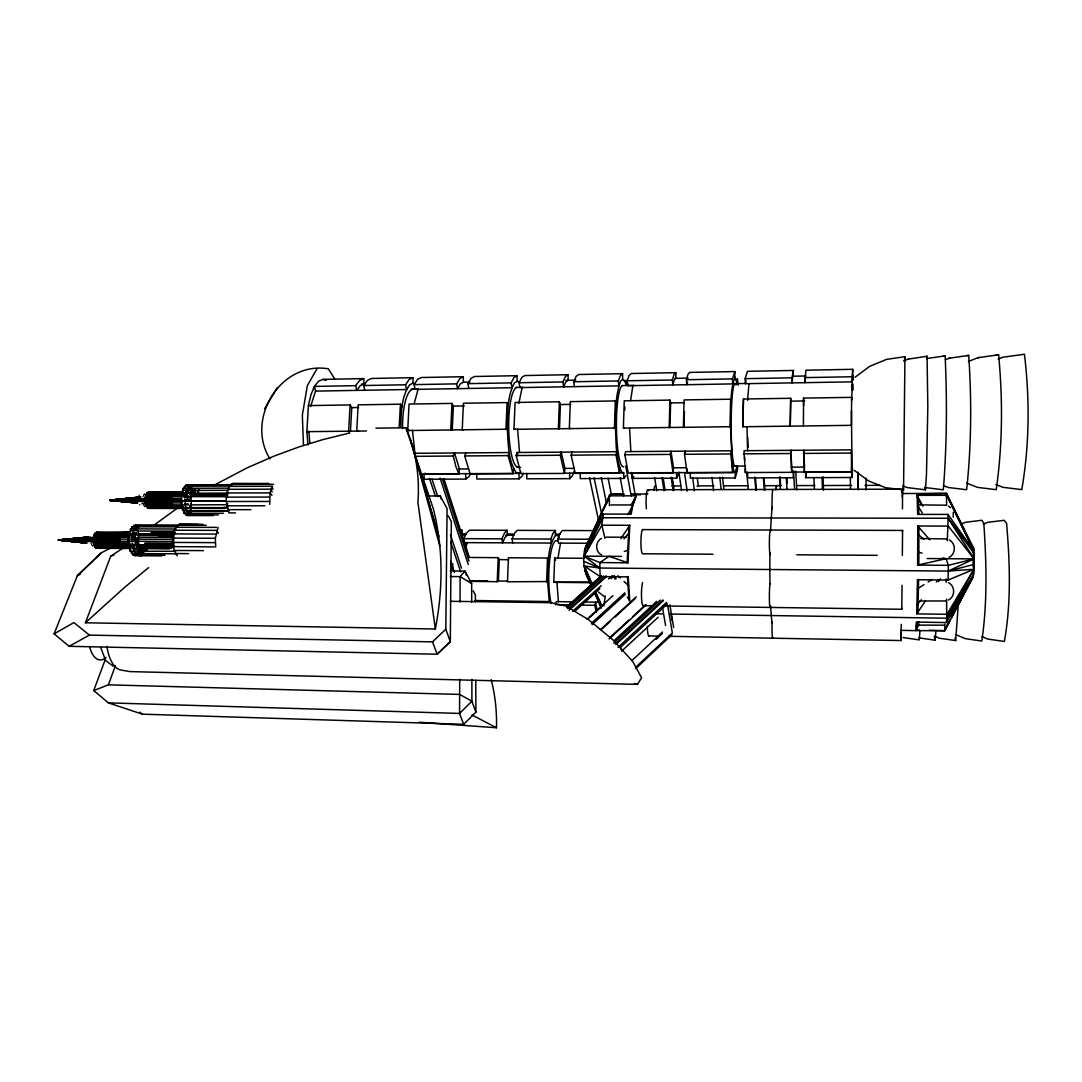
<?xml version="1.0" encoding="UTF-8"?>
<svg xmlns="http://www.w3.org/2000/svg" width="1082" height="1082" viewBox="0 0 1082 1082"><rect width="100%" height="100%" fill="white"/><g stroke="black" fill="none" stroke-linecap="round" stroke-linejoin="round"><path stroke-width="1.5" d="M793.282 472.063L793.282 477.73L747.635 477.919L747.635 472.293M793.458 370.45L792.065 382.879L791.902 377.834L793.458 370.45L747.432 371.315L745.133 378.673L745.403 383.691L852.17 381.851L852.724 369.314L805.941 370.206L804.724 382.663L805.319 377.699M852.616 468.641L852.048 477.5L805.657 477.689L805.684 472.009M900.914 632.294L900.995 640.544L668.852 636.297M901.982 492.337L901.982 489.646M624.206 494.028L610.694 494.055L609.247 495.84L585.254 548.412L602.728 517.737L948.13 518.264L973.827 550.711L946.777 495.299L917.103 495.353L917.685 514.383L947.994 514.41L948.13 518.264L974.125 558.894L948.319 565.331L917.644 565.088L917.766 526.014L948.251 526.095L974.125 558.894L948.265 571.066L599.861 568.036L584.199 565.994L591.881 584.199M918.848 564.818L918.889 527.313M459.701 679.28L459.566 713.43L463.678 724.318L142.324 714.161L108.389 702.867L93.742 690.546L105.454 658.979M460.026 601.876L460.134 576.638L464.99 571.053L471.657 583.55L471.698 602.052M852.048 477.5L852.332 469.372M901.265 624.287L900.995 640.544M546.586 582.211L547.492 558.028L508.459 557.744L507.472 581.791L547.641 581.548C548.574 566.292 546.478 548.493 555.526 535.36L555.445 530.478L517.25 530.356L514.559 533.115L512.07 538.877L512.733 542.866M591.759 582.711L553.781 582.292L554.674 558.082L584.334 558.298M687.503 382.244L686.813 384.705L686.434 379.728L687.976 374.277L689.64 372.411L734.921 371.559L734.935 377.266C729.2 392.712 731.567 410.389 730.553 426.7L623.381 428.107L624.246 400.813L669.934 400.11L670.624 402.91L669.961 427.376L669.19 427.593L669.934 400.11M609.45 505.754L609.247 495.84L636.473 495.799L632.659 505.74L631.212 514.099L603.445 514.072L602.728 517.737L584.064 556.162L599.915 562.572L627.966 562.802L629.792 525.27L601.89 525.203L584.064 556.162L599.861 568.036L600.185 576.584L628.209 576.868L629.778 601.092L627.249 596.966M729.985 426.903L730.607 399.204L684.122 399.907L683.405 427.431L684.122 427.214L684.379 411.606M803.399 425.875L803.547 398.095L851.615 397.365L851.412 425.334L742.861 426.768L743.442 399.001L790.712 398.284L790.239 426.227L790.712 398.284M851.412 410.998L852.075 471.779L791.51 472.077M91.659 544.801L91.591 544.53M92.687 545.991L92.646 545.734M94.513 541.812L94.648 541.527M129.123 543.475L128.677 544.638M130.124 530.018L130.57 528.855L175.798 529.003L175.419 529.625M131.125 552.618L131.558 551.455L132.112 552.375M134.452 554.471L134.858 555.675L161.637 555.878M134.641 554.539L134.885 555.255L135.236 554.552M134.952 526.312L135.399 525.149L206.229 525.297M135.426 554.511L134.993 555.675M136.616 553.97L137.089 554.566M139.132 495.583L139.159 495.258M146.787 501.48L146.557 501.534M177.205 555.769C171.226 546.992 170.239 531.046 179.396 524.243L202.956 524.31M182.412 491.81L181.749 492.526L182.547 492.865M182.425 509.811C183.129 507.363 183.237 510.947 182.628 509.933M182.777 489.145L183.291 490.417L227.585 490.295M185.671 486.17L186.09 485.034L232.075 484.979M186.591 486.291L186.51 485.493M187.551 514.437L186.997 514.559M187.727 514.396L187.321 515.546L186.807 514.586M191.284 514.437L190.743 514.559M173.323 546.64L215.724 546.897L215.332 538.281L218.131 527.394M235.511 512.882L228.897 512.882C225.651 503.887 223.92 489.916 232.481 483.559L268.647 483.438M269.743 504.347L270.013 492.878L272.123 486.264L229.181 486.4M399.136 427.593L400.448 404.195L358.156 404.83L356.722 431.096L358.534 430.893M400.813 427.376C401.179 412.999 401.084 397.013 409.686 384.8L413.121 383.123L415.434 384.083M520.74 471.86L518.968 473.402L516.222 472.604C507.769 460.039 508.459 443.742 507.255 429.216L407.725 430.528L409.05 404.059L451.978 403.41L453.358 406.115L452.262 429.825L450.748 430.041L451.978 403.41M109.918 548.385L101.316 552.807L77.322 575.773L54.1 633.849L69.167 646.306L437.196 654.231L450.315 641.64L445.798 629.197L447.096 508.648L440.225 495.962L428.54 495.975M451.005 572.067L451.451 564.02M468.709 581.372L497.206 581.683L498.207 557.676L468.087 557.446M574.407 386.639L573.785 381.757L576.151 376.374L578.708 374.521L622.583 373.682L622.65 379.309L620.676 381.013C615.063 395.917 615.807 412.31 615.388 427.999L513.977 429.338L515.073 402.463L559.367 401.787L560.408 404.533L559.516 428.621L558.366 428.837L559.367 401.787M627.168 562.518L628.967 526.501M917.468 579.736L948.089 580.047L948.265 571.066L973.962 569.281L946.939 614.306L916.711 613.873L917.468 579.736L918.591 579.384L917.928 612.06M946.398 496.733L946.452 493.433L902.659 493.514M944.857 624.071L944.775 630.711L915.751 630.63L919.348 624.206M902.293 497.003L902.483 489.24M902.456 508.838L902.564 489.903M946.628 505.375L946.452 493.433L916.819 493.784M973.259 567.414L973.57 547.979L946.452 493.433L973.827 550.711L947.994 514.41M791.131 467.154L804.575 467.072L803.669 450.234L804.359 472.266L851.548 472.036L851.642 466.815M803.696 405.48L803.547 398.095M804.359 472.266L804.481 468.371M904.336 361.388L904.931 356.708L903.551 489.889L885.441 487.644L868.697 481.003L854.455 470.481M791.754 472.32L790.928 450.328L791.754 472.32L745.336 472.55L744.01 450.707L851.385 449.855L851.548 472.036M745.336 472.55L745.525 468.695M958.314 604.229L955.677 640.571L939.379 638.204L934.862 636.311M685.433 454.359L685.095 451.167L684.5 454.318L687.07 472.834L732.73 472.604L730.553 426.7M900.684 630.373L915.751 630.63L916.373 622.082L946.371 622.556L973.435 575.665L944.775 630.711L929.411 630.279M917.455 621.758L916.711 628.074M851.615 397.365L851.696 400.245L852.724 369.314M624.706 410.308L624.896 406.94M570.444 428.499L569.335 428.715L570.309 401.625L615.306 400.949L614.427 428.202L615.388 427.999C616.321 442.7 615.455 458.43 621.758 472.077L623.746 472.888L623.814 478.42L580.29 478.609L580.209 473.105M902.483 531.303L902.577 530.437L902.347 555.499M591.57 585.781C584.375 573.96 580.993 559.083 586.146 545.828L610.694 494.055L623.394 494.312M687.07 472.834L687.3 469.006M747.594 400.313L748.96 383.623M673.126 472.902L673.464 467.803L671.016 451.275L670.38 454.413L673.126 472.902L628.223 473.118L624.869 454.751L625.639 451.64L731.256 450.802L730.783 453.967L732.73 472.604M663.05 605.934L901.793 609.274L902.05 585.294M902.631 485.764L907.23 487.59L925.462 489.835L926.49 474.119L927.815 406.629L927.071 356.248L908.082 359.143M947.305 540.77L948.13 518.264L974.084 553.457L974.165 564.358L973.11 577.125L951.687 617.173L973.435 575.665L946.736 618.201L946.371 622.556M195.315 492.432L195.504 489.578M182.912 506.484L146.395 506.498L174.662 506.971L174.581 508.026L147.72 507.837L148.288 506.971M187.862 498.247L184.711 496.936L184.779 495.854L188.119 495.84L188.038 496.922L191.176 498.247L191.257 497.165L189.161 496.286M171.7 497.706L172.092 498.964L171.7 497.706L145.231 497.747L145.299 496.706L185.211 496.76M138.51 538.728L135.155 537.605L135.236 536.523L131.963 536.51L131.882 537.592L135.25 538.714L138.51 538.728L138.591 537.659M140.525 552.307L140.836 548.033L140.822 555.323L137.062 555.134M919.957 630.387L919.267 639.908L903.145 637.555M119.331 538.079L119.764 539.296L119.331 538.079L93.268 537.957L93.35 536.915L130.07 537.078M122.496 547.1L122.415 548.141L122.496 547.1L94.905 546.937M147.49 494.474L147.382 492.743M463.691 429.703L462.217 429.919L463.421 403.234L507.052 402.585L505.93 429.419L507.255 429.216C507.688 413.73 506.903 396.972 514.41 382.92L517.128 381.229L517.007 375.697L474.443 376.495L471.062 378.335L467.951 383.65L468.79 388.465M572.067 452.06L571.161 455.157L575.218 473.375L619.445 473.159L619.851 468.1M623.543 380.621L626.857 380.566L626.478 385.381L624.625 380.823L622.65 379.309M452.357 569.7L452.844 563.749M669.92 614.021L946.736 618.201L973.759 574.19L973.57 547.979L973.245 549.534M564.452 473.416L564.926 468.411L561.193 452.141L560.26 455.238L564.452 473.416L520.915 473.632L516.155 455.563L517.21 452.492L616.754 451.708L615.969 454.819L619.445 473.159M918.861 637.839L935.064 640.192L935.998 630.657M350.081 404.952L348.634 431.191L350.473 430.974L351.758 407.603L350.081 404.952L308.411 405.588L306.869 431.664L307.991 444.959M806.645 471.914L805.657 477.689M630.617 400.611L632.862 385.625M465.896 452.898L464.705 455.941L470.115 473.875L513.017 473.673L513.558 468.695M227.775 491.607L227.761 492.418M458.863 473.93L459.471 468.993L454.535 452.993L453.304 456.036L455.806 466.369L458.863 473.93L421.696 474.105M557.879 558.515L560.517 543.11M183.71 489.551L183.291 490.417M181.654 506.484L181.654 506.647M184.724 498.978L185.265 499.37M184.63 512.354C183.372 515.505 182.844 507.309 187.389 511.11M185.455 506.322L185.969 506.863M187.673 511.908L188.2 512.286M189.35 514.396L188.944 515.262L188.633 514.437M173.634 535.928L173.634 536.753M181.911 492.053L182.141 491.106L182.628 491.81M181.492 499.37L181.249 498.626M182.966 489.226L183.196 488.28L229.127 488.144M181.681 499.451L181.14 500.317L181.397 498.288M129.056 536.266L129.056 536.104M129.799 532.871L129.313 532.249M129.989 532.939L129.299 533.737L129.705 531.803M132.559 527.948L131.855 528.733L131.882 526.785L177.164 526.853M130.76 550.292L130.056 551.103L130.381 549.548M133.505 532.885L132.978 532.385M135.723 526.461L135.412 525.568L135.169 526.42M139.781 504.753L139.767 504.564M134.263 550.251L133.735 549.764M603.864 605.961L605.284 595.979M953.228 517.182L953.296 512.232M94.986 535.806L94.973 534.008M518.833 403.491L522.133 387.545M335.068 379.471L328.346 368.8C280.265 360.82 245.141 419.41 269.973 458.957M630.617 513.869L631.78 507.363L635.459 497.788L631.645 505.253M737.099 465.95L735.219 472.347L735.233 477.974L690.33 478.149L690.289 472.563M414.244 403.424L418.085 389.331M187.2 495.258L185.455 492.161L188.782 492.161L191.69 495.313M190.527 495.245L188.782 492.161M172.079 495.813L172.322 497.247L172.079 495.813L145.624 495.867L145.867 497.274M745.403 383.691L746.053 380.404M138.875 552.361L139.7 548.385M139.402 552.456L140.43 547.492M139.051 535.793L135.953 532.831L132.667 532.817L132.464 533.805L134.547 535.779M137.82 535.793L135.75 533.818L135.953 532.831M129.894 547.627L121.468 547.573L121.671 546.599M93.945 537.456L93.688 536.063L119.737 536.172L119.534 537.145L129.664 537.186M675.831 372.681L674.045 374.534L672.395 379.985L672.815 384.935L674.289 380.053L675.871 378.348L675.831 372.681L631.293 373.52L629.156 375.373L627.168 380.796L627.682 385.719L732.717 383.907L732.433 378.903L734.921 371.559M308.411 405.588L310.94 394.727L314.416 386.409L318.568 381.189L323.085 379.376L363.782 378.605L363.958 384.015L360.198 385.679L356.749 390.399L355.694 385.665L359.576 380.431L363.782 378.605M310.575 406.602L315.552 391.102L314.416 386.409L355.694 385.665M596.128 612.398L594.897 605.284L595.641 602.16L596.966 609.788M228.491 509.04L228.884 510.799L182.939 510.785M228.829 488.523L228.816 489.835M679.131 472.536L676.629 478.217L632.456 478.393L632.388 472.848L735.219 472.347L734.069 471.522L732.974 467.478M182.371 507.052C181.411 509.203 181.1 504.239 182.317 505.984M555.485 604.73L556.324 601.633L574.339 601.876M181.925 496.016C180.978 498.18 180.653 493.162 181.871 494.947M466.004 547.1L467.248 542.637M133.668 554.444L133.018 554.998L132.829 553.375M132.099 543.205L132.572 544.003M348.864 433.165L349.689 432.989L322.463 439.711L298.524 447.082L273.665 456.252L247.196 467.816L213.654 485.466M513.017 473.673L508.161 455.63L509.23 452.56L413.513 453.304M190.364 509.433L191.365 506.647M186.55 510.826L190.243 511.529L191.73 507.35M197.871 491.701L198.845 488.956M198.236 492.405L199.21 489.659M189.85 489.037L192.014 494.609L189.85 489.037L186.523 489.037L187.457 492.242M182.885 506.268L145.827 504.902M93.742 690.546L108.403 684.838L115.355 665.795M133.843 551.265L137.522 551.969L139.105 547.722M139.713 534.238L139.402 535.076L137.089 529.666L133.816 529.653L133.492 530.491L136.765 530.505M588.784 543.259L558.461 543.11L557.879 539.093L560.084 533.291L562.464 530.505L594.424 530.613M568.036 374.724L565.399 376.577L562.951 381.946L563.587 386.829L565.764 382L568.131 380.309L568.036 374.724L524.838 375.549L521.862 377.388L519.103 382.744L519.833 387.586L618.85 385.868L618.322 380.959L620.378 375.549L622.583 373.682M375.914 428.147L405.899 427.796L433.26 508.635A457.97 314.646 -32.2 0 1 435.343 629.007L85.41 622.772L110.743 556.162L123.321 547.925M146.3 495.772L146.543 493.46L186.375 493.378M148.437 493.378L148.87 492.242M94.323 534.454L120.373 534.562L120.44 536.05L94.404 535.942L94.323 534.454L94.661 533.629L135.75 533.818M507.228 530.315L504.469 533.088L501.913 538.836L502.589 542.812L504.861 537.659L507.336 535.171L507.228 530.315L469.574 530.194L466.545 532.939L463.759 538.66L464.516 542.623L551.36 543.069L550.765 539.052L553.01 533.264L555.445 530.478M574.001 471.576L572.27 475.999L569.714 478.65L526.853 478.826L526.745 473.361M95.676 546.451L94.513 546.572L95.351 544.449M96.663 533.453L98.07 532.385M94.472 535.806L95.175 533.899M227.734 503.698L227.031 503.617M605.974 504.712L610.694 494.055L603.621 509.149M523.363 473.294L522.038 476.215L519.076 478.853L476.851 479.028L476.716 473.605M735.233 477.974L737.626 469.25L737.451 466.153M186.875 510.122L186.496 509.189M186.023 514.477L185.225 514.166L185.604 512.746M173.661 542.975L173.647 544.679M602.214 512.178L585.254 548.412L603.445 514.072M181.722 503.712L181.533 502.535M187.402 485.182L231.751 484.668M184.495 486.67L184.481 487.847M135.142 552.023L135.047 552.767M133.1 553.443L133.167 554.66L133.397 553.538M139.023 525.622L138.861 526.434M128.853 540.527C127.446 542.068 128.028 537.159 128.92 539.472M631.171 505.524L635.134 497.652M950.104 620.148L944.559 630.522L949.022 621.65M951.254 617.213L958.706 602.431M94.77 543.759L94.797 543.272M470.629 473.551L469.128 476.459L465.76 479.069L424.185 479.245L424.036 473.862L518.968 473.402L519.076 478.853M94.689 536.429L94.689 537.132M463.272 376.712L459.809 378.551L456.631 383.853L457.483 388.654L460.323 383.894L463.407 382.203L463.272 376.712L421.371 377.51L417.584 379.336L414.108 384.624L415.042 389.385L511.908 387.721L511.15 382.879L513.964 377.537L517.007 375.697M944.559 630.522L950.023 620.148M627.803 514.721L632.659 505.74M584.361 550.995L602.728 517.737L601.89 525.203L604.919 538.309M316.958 368.8L307.329 385.638L302.338 415.19L303.474 445.568M277.29 387.586L264.63 408.78M916.17 626.478L919.024 621.731M189.648 506.2L191.365 503.414L189.08 508.499L149.181 508.391L150.1 507.877M190.851 487.292L191.23 486.684L187.524 487.306L190.851 487.292L192.244 491.81M106.915 646.414A36.193 17.204 -88 0 0 121.17 670.096L130.002 671.597L637.46 684.379L641.599 677.738L632.659 661.4L612.994 639.935L588.31 619.54L565.724 605.988L551.293 602.688L450.261 601.294M174.121 507.837L174.662 506.971M171.984 503.86L172.268 504.739L171.984 503.86L145.529 503.874L145.231 502.995L147.49 501.439M136.657 547.073L138.712 543.854L135.453 543.84M136.278 549.02L135.98 548.141L132.694 548.128L133.005 548.993L136.278 549.02L138.712 543.854M133.384 547.059L134.763 544.909M135.128 545.112L93.579 544.016L93.268 543.164L130.002 543.367M148.721 506.917L147.869 507.512M620.825 538.701L629.792 525.27M315.552 391.102L406.534 389.534L405.588 384.773L409.118 379.498L412.972 377.672L413.121 383.123M96.947 546.897L95.419 547.668L128.717 547.871M916.711 613.873L925.408 601.01M938.486 581.643L940.353 578.884M95.919 547.654L96.433 546.897M95.216 533.358L95.581 532.615L128.893 532.75M364.729 390.264L363.687 385.53L367.515 380.282L371.667 378.457L412.972 377.672M632.456 478.393L633.836 476.607M227.775 505.578L227.747 507.566M175.771 551.293L130.313 551.184M623.814 478.42L625.951 475.755M173.62 539.079L173.715 541.135M185.549 513.206L185.549 514.383M916.981 604.919L921.337 599.766M936.322 582.008L938.459 579.465M185.428 496.07L185.441 495.056M181.654 496.083L181.6 494.974M623.949 538.904L628.994 532.993M128.731 544.178C128.961 541.23 127.527 545.49 128.907 543.353M148.532 506.931L147.247 507.647L188.795 507.593L189.08 508.499M146.597 503.008L146.638 503.685M146.611 496.259L146.597 496.963M463.678 724.318L475.891 712.199L475.769 680.389M101.316 552.807L77.322 575.773L80.176 574.299M69.167 646.306L89.4 635.107L432.516 641.869L445.798 629.197M85.41 622.772L124.579 587.377L148.572 567.644M635.513 667.445L672.341 632.902L667.662 605.406M635.77 668.595L672.057 634.539M631.807 660.696L662.468 632.037M656.192 639.273L662.238 633.619M621.568 651.229L658.154 617.24M615.171 644.182L662.982 599.969M616.591 643.939L663.32 600.713M618.011 647.401L666.634 602.349M667.391 603.797L620.743 647.05L621.433 650.201M609.139 638.948L646.157 604.838M614.143 640.625L656.639 601.376M613.71 643.127L660.277 600.104M609.572 637.907L629.291 619.729M632.997 616.334L645.318 604.973M600.469 629.643L636.338 596.804M601.606 629.345L610.248 621.433M615.198 616.902L634.958 598.806M591.502 623.205L624.841 592.828M592.111 624.557L625.423 594.194M587.147 619.134L612.953 595.682M589.163 617.89L602.593 605.677M570.092 608.368L606.055 576.003M569.051 610.248L606.488 576.53M572.662 611.249L601.2 585.741M608.463 578.951L612.317 575.705M574.921 611.235L599.82 588.757M611.032 578.64L613.521 576.395M566.657 606.934L601.186 575.881M566.792 607.043L601.335 575.989M567.455 608.49L603.404 576.138M459.972 531.992L462.014 530.166L462.136 534.981L464.908 535.265M192.988 515.005L196.721 514.64L189.553 514.91M138.604 542.839L138.415 541.839L135.25 544.462L131.977 544.449L132.153 545.45L135.439 545.477L137.549 543.719M171.646 501.886L171.822 502.887L171.646 501.886L145.177 501.899L145.002 500.898L226.476 500.817L145.624 500.79L145.015 498.748L181.6 498.707L171.632 498.761M119.291 542.217L119.466 543.205L119.291 542.217L93.214 542.082L93.025 541.095L173.282 541.473M154.212 525.027L176.88 508.472M94.377 542.501L93.133 541.216L93.864 542.501L95.121 541.527M145.11 501.034L145.786 502.359L146.963 501.439M147.382 506.768L147.936 506.335L147.03 506.43M601.349 538.417C595.086 541.852 595.073 551.793 601.578 554.971M97.042 532.358L96.163 532.642L129.218 532.317M146.99 501.845L145.353 503.062L147.517 501.845M855.064 377.253L869.576 366.406L886.591 359.373L904.931 356.708M949.076 557.352C955.933 554.052 956.082 543.435 949.32 539.986M948.522 600.01C955.311 596.682 955.352 586.119 948.576 582.738M553.781 582.292L588.784 581.994M917.333 588.892L923.96 584.645M928.086 582.008L932.211 579.37M54.1 633.849L73.928 622.569L89.4 635.107M131.909 552.429L131.544 553.551L176.948 553.808M497.206 581.683L498.41 581.02L499.289 559.637L498.207 557.676M174.729 531.884L174.581 533.926M132.207 540.513L132.369 539.377M128.488 540.486L128.65 539.363M96.663 546.992L95.933 547.83L123.889 548.074M178.719 525.582L133.654 525.46L133.505 527.475M147.679 505.565L147.72 506.268M230.398 486.061L184.549 486.21L184.522 488.32M144.447 494.596L144.515 494.055M948.089 580.047L973.962 569.281L946.736 618.201L946.601 599.171M742.861 426.768L743.442 399.001M903.93 360.847L908.609 358.926M945.519 359.576L949.996 358.088M968.404 361.523L977.709 357.736L998.605 354.788C1002.865 399.528 1002.622 445.148 996.211 489.673L977.628 487.4L966.672 483.127M998.159 359.129L1002.838 357.222L1024.451 354.247C1029.78 399.028 1029.537 445.135 1021.773 489.605L1003.041 487.333L995.819 484.52M961.059 524.04L965.59 522.268L981.847 520.266L983.808 523.282C986.459 562.397 987.541 602.187 981.82 641.044L965.401 638.664L956.272 634.863M983.268 524.094L987.825 522.308L1004.164 520.307L1006.571 523.336C1009.925 562.491 1011.318 602.66 1004.38 641.45L987.852 639.07L981.726 636.527M110.743 556.162L113.948 555.147M624.287 551.468L628.087 550.265M926.138 356.533L927.071 356.248M173.877 545.504L93.782 545.03L120.941 545.68L94.864 545.396M135.061 541.582L134.993 540.5L131.72 540.486L131.774 541.555L138.428 540.797L135.169 540.784M97.421 547.979L96.42 548.249L130.706 548.506M623.381 428.107L624.314 427.89M119.182 540.148L119.737 541.081L119.182 540.148L93.106 540.013L93.052 538.958L173.215 539.35M94.188 545.693L94.932 545.531M917.644 565.088L946.141 558.691L974.125 558.894M123.091 532.398L129.313 532.533M943.788 356.167L945.127 355.883C947.183 400.475 946.885 445.297 943.315 489.794L925.002 487.536M184.968 504.875L184.792 503.847L188.119 503.847L188.295 504.875L145.705 504.902L146.097 505.592L173.201 505.456M187.781 500.33L184.603 500.925L184.562 499.843L191.054 499.235L191.108 500.33L187.943 500.925L187.889 499.83M146.097 505.592L146.787 505.47M146.124 505.443L146.719 505.335M148.897 492.418L149.789 492.351M513.977 429.338L515.275 429.121M966.835 355.694L968.701 355.396C971.717 400.07 971.447 445.202 966.632 489.74L948.197 487.482L943.531 485.656M926.557 358.561L945.127 355.883M948.589 358.318L968.701 355.396M407.725 430.528L409.375 430.311M996.076 355.099L998.605 354.788M977.709 357.736L979.737 357.493M946.02 600.97L919.889 600.983M944.329 625.193L918.063 625.098M137.184 503.089L109.742 500.263L140.484 496.99M137.536 503.13L109.742 500.263L140.863 497.044M137.522 503.022L109.742 500.263L138.861 497.274M139.226 497.314L109.742 500.263L136.197 502.724L109.742 500.263L139.754 497.206M88.508 537.01L58.59 540.026L86.776 543.137M139.592 497.463L109.742 500.263L136.44 502.724L109.742 500.263L139.767 497.314M87.656 537.159L58.59 540.026L85.978 543.015M88.508 537.118L58.59 540.026L86.79 543.029M87.642 537.254L58.59 540.026L85.478 542.866M86.492 537.456L58.59 540.026L86.411 542.921L58.59 540.026L86.398 537.524M133.154 502.197L109.742 500.263L139.564 497.544M136.061 502.413L109.742 500.263L139.416 497.585M133.14 502.129L109.742 500.263L139.443 497.679M86.371 537.619L58.59 540.026L86.33 542.839M90.983 537.335L58.59 540.026L86.317 542.758M91.023 537.429L58.59 540.026L84.464 542.366L58.59 540.026L76.781 538.66L58.59 540.026L73.454 541.325L58.59 540.026L92.119 537.876L58.59 540.026L85.37 541.906L58.59 540.026L65.272 539.661L58.59 540.026L73.59 541.054L58.59 540.026L93.525 538.633M122.699 501.101L109.742 500.263L118.114 499.6L109.742 500.263L136.089 502.332M134.871 498.288L138.226 498.018M136.521 498.22L139.876 497.977M81.745 538.295L86.709 537.916L83.382 538.241M117.843 499.789L109.742 500.263L137.495 501.899L109.742 500.263L139.132 498.153L109.742 500.263L123.226 501.101M125.958 499.316L129.204 499.127M122.821 500.479L109.742 500.263L147.071 501.561L109.742 500.263L145.475 498.599L109.742 500.263L122.766 500.79L109.742 500.263L118.181 499.789M126.621 499.302L129.989 499.113M70.276 539.377L76.957 539.012L70.262 539.404M93.593 538.687L58.59 540.026L95.162 541.69M122.807 500.479L109.742 500.263L145.218 499.519M145.204 500.547L109.742 500.263L145.34 499.546M361.537 384.056L364.864 384.002M463.245 382.217L469.98 382.081M565.724 380.35L575.773 380.161M674.857 378.362L688.206 378.118M792.646 376.225L805.995 375.981M363.687 385.53L405.588 384.773M414.108 384.624L456.631 383.853M467.951 383.65L511.15 382.879M519.103 382.744L562.951 381.946M573.785 381.757L618.322 380.959M627.168 380.796L672.395 379.985M686.434 379.728L732.433 378.903M745.133 378.673L791.902 377.834M804.602 377.618L852.143 376.752M411.268 389.236L418.017 389.114M515.938 387.424L522.687 387.302M622.285 385.584L634.106 385.381M733.704 383.664L745.525 383.461M351.921 407.603L358.588 407.508M452.479 406.129L464.313 405.953M560.638 404.533L570.741 404.384M670.624 402.91L684.054 402.72M791.199 401.138L804.643 400.949M366.5 430.988L306.869 431.664L308.843 431.447L309.844 443.282M93.39 539.607L58.59 540.026L93.552 541.568M93.458 539.634L58.59 540.026L93.377 540.621M109.742 500.263L145.34 500.533M415.474 456.32L453.304 456.036M464.705 455.941L508.161 455.63M516.155 455.563L560.26 455.238M571.161 455.157L615.969 454.819M624.869 454.751L670.38 454.413M684.5 454.318L730.783 453.967M743.577 453.872L790.631 453.52M803.412 453.426L851.264 453.074M517.25 467.316L520.631 467.302M733.623 466.072L745.457 466.004M458.619 468.993L468.601 468.939M564.209 468.411L574.326 468.357M672.436 467.816L685.893 467.735M563.911 473.186L623.746 472.888M65.272 540.053L58.59 540.026L93.444 540.608M257.205 483.735L232.481 483.559M230.75 484.438L273.597 484.29M671.868 485.967L680.294 485.94M697.146 485.899L713.998 485.845M724.115 485.818L747.703 485.75M764.555 485.696L781.366 485.642M796.447 485.602L814.854 485.548M823.226 485.52L851.696 485.439M865.086 485.399L880.166 485.345M227.883 489.307L270.906 489.186L272.15 491.918M186.226 489.875L189.553 489.862M647.672 489.781L902.523 489.159M182.155 491.972L147.909 492.405L183.101 492.094M182.303 492.364L147.409 492.486L146.909 494.569L147.071 493.216L186.347 493.608M182.168 492.675L150.29 492.824M149.816 492.81L181.925 492.378M226.95 492.973L270.013 492.878L271.974 495.286M185.265 493.162L188.593 493.149M191.352 493.365L227.869 493.297M146.543 493.73L146.368 495.651M191.338 493.608L227.937 493.527M146.232 494.271L187.362 495.001M187.348 494.826L145.813 494.893L146.435 497.125L145.854 495.15M190.675 494.812L227.22 494.745M630.968 494.028L647.875 493.987M190.689 495.001L227.315 494.934M633.525 494.298L640.409 494.92M190.189 496.638L226.855 496.692M145.367 496.936L146.178 498.816L145.11 498.937M184.711 496.936L188.038 496.922M226.436 497.138L269.526 497.071M172.092 498.964L145.637 498.991L145.231 497.747L145.664 498.816M145.069 499.816L171.551 499.776L172.079 500.763L171.551 499.776M187.768 501.372L191.095 501.372L191.257 502.4M226.381 501.507L269.486 501.466M145.786 502.359L145.624 501.034M172.268 502.521L145.177 501.899M145.231 502.995L181.817 502.887M172.66 504.131L146.205 504.144L145.867 503.062M190.567 504.888L227.206 504.712M610.965 504.956L632.754 504.956M919.727 504.875L945.993 505.199M226.814 505.781L264.914 505.781M182.006 507.39L173.269 506.944M223.555 507.404L226.868 507.404M192.014 507.647L226.841 507.661M148.275 508.107L187.051 508.297M149.627 508.026L186.199 508.026M192.839 508.026L224.38 508.026M193.8 508.297L224.217 508.31M193.042 508.391L225.11 508.405M227.666 509.663L250.835 509.676M190.662 511.11L226.706 511.137M184.21 513.233L223.514 513.274M185.712 514.856L218.402 514.897M188.944 515.262L204.133 515.289M187.321 515.546L213.425 515.587M198.087 524.432L179.396 524.243M175.852 527.259L216.508 527.38M642.573 529.612L902.577 530.437M458.633 530.153L462.014 530.166M174.459 530.221L216.806 530.369L218.348 533.372M134.033 530.978L130.543 530.951L130.908 529.68M137.373 530.992L174.229 531.127M129.867 532.263L96.109 532.506L130.056 533.02M151.494 532.344L174.784 532.425M152.481 532.398L174.08 532.479M151.196 532.615L174.743 532.709M461.378 533.859L466.383 533.872M507.58 534.035L512.652 534.062M555.282 534.224L560.192 534.238M152.21 532.844L163.869 532.885M120.224 532.885L98.137 532.804L99.044 532.939M95.162 533.237L134.249 534.021M173.458 533.913L215.859 534.089M505.646 535.157L513.95 535.198M139.673 533.818L164.68 533.913M139.308 534.035L173.025 534.183M606.082 537.159L626.316 537.24M920.593 538.511L946.818 538.971M135.236 535.455L93.891 535.09L93.999 537.294M137.279 535.279L174.053 535.617M93.931 535.347L94.513 537.294M158.459 537.213L173.485 537.281M463.759 538.66L501.913 538.836M512.07 538.877L550.765 539.052M557.879 539.093L590.556 539.242M93.417 537.132L94.242 538.985M138.104 537.227L173.566 537.389M131.882 537.592L135.155 537.605M172.904 538.079L215.332 538.281M93.147 539.147L119.764 539.296M119.737 541.081L93.688 540.946L93.268 537.957L93.728 538.985M138.415 541.839L135.155 541.825L135.331 542.826M172.863 542.42L215.291 542.65M93.864 542.501L119.94 542.826M119.466 543.205L129.597 543.259M144.799 543.353L173.499 543.502L145.029 543.448M120.359 544.395L93.579 544.016M138.51 545.125L173.945 545.328M134.114 546.586L120.237 545.842M139.172 546.626L172.89 546.829M94.513 546.572L134.533 546.816M139.524 546.843L157.864 546.951M153.712 548.033L172.024 548.141M143.297 548.06L166.533 548.209M96.514 548.06L130.827 548.195M140.93 548.263L169.522 548.439M141.336 548.547L169.617 548.723M174.243 550.44L203.565 550.63M712.97 554.241L642.451 553.768A12.172 1.839 -89.6 0 1 640.936 540.148A12.172 1.839 -89.6 0 1 643.06 529.612M796.839 554.795L877.232 555.337M584.064 556.162L621.487 556.391M927.071 558.528L943.856 558.65M175.568 553.551L188.579 553.646M133.262 555.08L164.978 555.309M138.902 555.607L142.161 555.634M498.572 559.624L508.554 559.705M450.288 570.917L464.99 571.053L466.41 575.353M450.261 576.544L460.134 576.638L471.657 583.55M469.372 580.709L487.698 580.912M497.679 581.02L507.674 581.115M474.822 600.524L549.183 601.538L547.641 581.548M584.172 602.011L600.145 602.228M642.992 605.649L653.028 605.785M557.122 604.757L570.255 604.946M580.114 605.081L594.897 605.284M656.395 613.805L663.158 613.913M915.954 630.049L919.321 630.103M648.767 635.932L658.816 636.121M108.403 684.838L459.647 694.428L471.914 701.231L475.891 712.199M108.389 702.867L459.566 713.43L471.914 701.231L471.874 679.374M129.272 547.722L129.056 546.099L129.732 546.978M129.962 501.521L133.329 501.723M129.177 501.507L132.423 501.723M130.57 528.855L131.098 529.531M132.004 526.718L132.559 527.664M80.257 541.5L83.598 541.73M133.654 525.46L134.195 526.407M419.126 722.221L496.476 727.753A254.378 198.358 -31 0 0 491.16 679.645M76.741 541.568L83.328 542.123L76.754 541.609M142.026 503.59L145.258 503.928M555.526 535.36L557.717 535.644L559.083 537.659M186.09 485.034L186.415 486.048M424.753 473.321L427.011 473.848M917.766 552.036L922.094 553.064M942.936 557.933L946.141 558.691L948.319 565.331L948.265 571.066L974.165 564.358L973.34 562.572M634.336 683.472L637.46 684.379M94.783 544.084L93.918 543.232M627.966 562.802L609.071 556.324L599.915 562.572L599.861 568.036L583.753 561.328M323.085 379.376L326.128 380.458M145.583 503.739L146.692 503.982M604.202 596.601L598.617 592.097M628.209 576.868L627.452 576.503L628.967 599.766M471.914 714.932L496.476 727.753M517.128 381.229L519.86 382.703M130.462 549.169L129.799 550.522M129.191 547.722L129.542 547.019M600.185 576.584L584.199 565.994L592.801 585.403M185.306 502.535L184.873 503.238M948.468 506.173L950.591 507.728M186.307 485.602L185.698 486.44M113.15 666.147L105.644 660.52L100.721 647.509M139.849 712.105L142.324 714.161M917.807 534.062L923.879 539.336M93.214 542.082L93.891 542.677M135.345 553.659L138.604 553.686M617.903 575.732L620.351 578.031M624.043 581.48L628.493 585.66M132.667 532.817L134.75 534.792M917.766 526.014L929.79 539.864M734.935 377.266L737.14 383.461L737.369 378.578L738.181 385.178M584.659 570.647L585.619 572.053M917.563 505.686L922.31 512.922M227.802 494.65L227.166 496.083M586.146 545.828L587.093 547.303M614.427 576.043L616.131 578.829M137.522 551.969L139.24 545.639L139.632 546.315M146.138 548.006L147.423 550.238M145.177 547.735L146.462 549.967M400.448 404.195L401.977 406.873M917.279 497.274L921.634 505.132M145.15 499.762L146.138 500.601L145.624 498.937M448.286 515.911L451.329 521.538L450.315 641.64L437.196 654.231L432.516 641.869M172.538 505.592L172.904 506.281M917.103 495.353L922.973 506.268M473.199 590.853L475.404 595.005L475.431 601.7M189.864 510.826L190.243 511.529M186.523 489.037L187.754 491.417M586.349 573.528L591.556 583.807M586.552 573.446L590.245 580.804M591.516 585.592L586.268 573.555L591.529 584.172M946.223 493.73L965.212 532.939M547.492 558.028L548.439 560.003M554.674 558.082L555.607 560.057M594.343 591.84L601.254 606.961M586.295 573.568L591.07 584.185M595.154 593.301L601.294 606.948M595.452 591.381L602.065 606.312M136.007 527.421L135.48 528.016M507.052 402.585L508.256 405.304M594.802 593.112L601.362 608.165M595.073 591.786L601.457 606.948M186.185 491.796L185.698 492.378M119.642 544.165L119.94 545.017M924.555 487.211L925.462 489.835M143.703 547.749L144.69 550.63M421.534 475.201L428.553 495.935M450.694 561.301L454.481 572.459M429.473 478.379L435.302 495.827M450.653 541.852L460.716 571.999M432.016 479.191L437.804 496.665M450.464 534.792L461.541 568.158M440.225 495.962L441.172 498.829M440.117 478.068L468.263 564.52M443.918 478.744L469.304 557.392M442.497 479.367L468.979 561.098M185.468 507.593L185.752 508.499M615.306 400.949L616.172 403.721M191.23 486.684L192.623 491.187M410.281 439.13L438.697 536.469L412.134 444.986L439.819 546.112M272.123 486.264L272.962 489.335M954.987 637.947L955.677 640.571M901.793 609.274L901.725 608.125M132.234 536.55L132.775 536.117M133.235 546.883L132.667 547.343M134.614 529.693L134.06 530.139M181.803 502.657L181.086 502.143L180.978 503.63M626.857 380.566L627.939 385.435M589.46 477.662L598.603 520.631M594.099 477.825L601.646 513.936M614.157 575.881L614.833 579.127M601.308 477.757L606.353 502.562M517.21 452.492L517.845 455.603M608.111 478.176L611.371 494.596M620.202 477.676L623.651 495.908M934.321 636.27L935.064 640.192M119.737 536.172L120.007 537.578M625.721 466.017L631.198 495.894M631.171 472.374L635.323 495.407M135.25 544.462L135.439 545.477M143.96 551.996L143.243 547.992L143.5 552.388M730.607 399.204L731.094 402.031M662.468 607.557L665.579 625.355M671.259 615.428L672.098 620.432M669.866 604.919L673.667 627.438M654.596 477.527L656.774 490.849M193.516 489.375L193.976 492.121M903.118 487.265L903.551 489.889M663.225 478.42L665.051 490.024M661.941 477.527L664.037 490.782M414.933 453.304L412.445 430.284M672.301 478.352L674.045 489.93M671.908 477.703L673.41 487.644M671.178 477.284L673.193 490.66M852.684 375.129L853.265 379.85M678.914 472.225L681.565 490.511M684.554 472.699L687.138 491.066M435.343 629.007L417.923 502.44A307.315 210.611 -27.3 0 0 405.899 427.796M692.615 477.446L694.401 490.741M697.295 478.149L698.39 486.494M711.956 477.365L713.565 490.687M519.522 452.479L517.602 429.094M719.787 477.324L721.126 488.996M722.533 477.23L723.858 488.929M558.393 601.66L556.892 581.643M918.226 497.422L918.834 514.423M746.715 472.185L748.271 488.915M755.425 477.946L756.453 489.619M754.681 477.067L755.858 490.403M763.96 478.217L764.906 489.997M763.419 478.501L764.379 490.281M630.847 451.6L629.548 427.836M744.47 457.131L744.7 460.337M780.041 476.892L780.622 485.291M779.581 477.216L780.393 488.969M786.844 478.352L787.155 483.37M786.289 477.689L787.047 489.497M793.525 470.778L794.594 489.226M795.743 471.279L796.798 489.835M120.373 534.562L120.44 536.05M142.013 552.767L142.297 548.358L142.513 552.645M194.746 489.213L194.882 492.107M194.287 489.294L194.422 492.188M813.907 477.405L814.421 489.172M822.009 477.365L822.442 489.159M747.594 450.68L746.986 426.511M823.037 476.837L823.524 490.2M465.639 473.659L465.76 479.069M946.141 578.992L946.223 582.359M850.317 477.243L850.506 489.078M569.619 473.159L569.714 478.65M858.175 472.996L858.337 489.848M858.026 472.158L858.202 488.983M676.588 472.631L676.629 478.217M866.033 478.23L866.073 489.984M106.036 657.41A26.401 12.916 -87.9 0 1 89.522 646.4M772.115 623.016A67.503 4.571 -89.5 0 1 770.682 606.434M769.951 584.145A67.503 4.571 -89.5 0 1 769.978 552.78M770.627 530.221A67.503 4.571 -89.5 0 1 772.156 507.025M775.794 489.957A11.767 0.784 -89.7 0 1 776.741 486.643M772.142 508.81A12.159 0.839 -89.7 0 1 772.183 495.258A12.159 0.839 -89.7 0 1 773.062 489.564M770.046 554.62A12.389 0.879 -89.6 0 1 769.424 539.174A12.389 0.879 -89.6 0 1 770.668 530.87M770.506 606.299A12.348 0.866 -89.4 0 1 769.41 600.28A12.348 0.866 -89.4 0 1 770.005 583.874M772.886 637.988A12.037 0.825 -89.4 0 1 772.142 634.079A12.037 0.825 -89.4 0 1 772.115 622.204M653.893 490.241A11.577 1.65 -89.9 0 1 655.449 486.116M646.4 508.783A11.943 1.758 -89.9 0 1 646.468 494.19A11.943 1.758 -89.9 0 1 648.578 490.755M643.465 605.501A12.118 1.812 -89.4 0 1 641.504 597.142A12.118 1.812 -89.4 0 1 642.654 582.508M649.214 635.743A11.821 1.731 -89.2 0 1 647.32 626.356M551.103 603.188A35.53 7.276 -89.4 0 1 549.588 561.342A35.53 7.276 -89.4 0 1 557.514 541.014M623.678 466.707A40.602 6.587 89.6 0 1 616.456 427.62A40.602 6.587 89.6 0 1 622.718 385.584M518.846 467.316A39.993 9.116 89.3 0 1 508.729 428.851A39.993 9.116 89.3 0 1 517.25 387.397M735.205 466.072A41.251 3.814 -90 0 1 731.189 420.939A41.251 3.814 -90 0 1 735.949 384.949M748.068 447.164A41.346 3.408 -89.9 0 1 747.689 437.182M852.914 384.015A41.941 0.811 -89.6 0 1 853.089 389.98M852.116 389.98A41.941 0.811 -89.6 0 1 852.346 384.286M402.599 428.675A39.398 11.523 88.9 0 1 413.297 389.195M90.82 541.784L90.82 541.784M90.847 538.309L90.861 538.227M91.145 543.407L91.159 543.313M91.186 536.713L91.186 536.713M91.727 535.347L91.727 535.347M93.228 533.669L93.228 533.669M93.133 546.572L93.133 546.572M94.08 533.48L94.08 533.48M128.258 535.996C129.001 539.661 129.637 533.088 128.258 535.996M131.761 527.664L132.166 528.368L131.761 527.664M142.716 501.642L142.729 501.548M142.621 499.884L142.621 499.884M142.743 498.153L142.743 498.153M143.013 503.292L143.013 503.292M143.067 496.557L143.067 496.462M143.5 504.726L143.514 504.645M143.568 495.204L143.581 495.11M144.136 505.849L144.149 505.767M144.893 506.592L144.893 506.498M145.786 493.446L145.786 493.446M183.886 512.057L184.197 512.814L183.886 512.057M175.23 492.188L174.811 493.324L175.23 492.188M138.564 527.259L134.885 527.881L138.564 527.259M192.839 485.263L189.08 485.629L192.839 485.263M140.281 525.757L136.548 526.123L140.281 525.757M129.84 498.68L121.468 499.343L129.826 498.734M191.257 513.328L187.943 513.314L191.257 513.328"/></g></svg>
